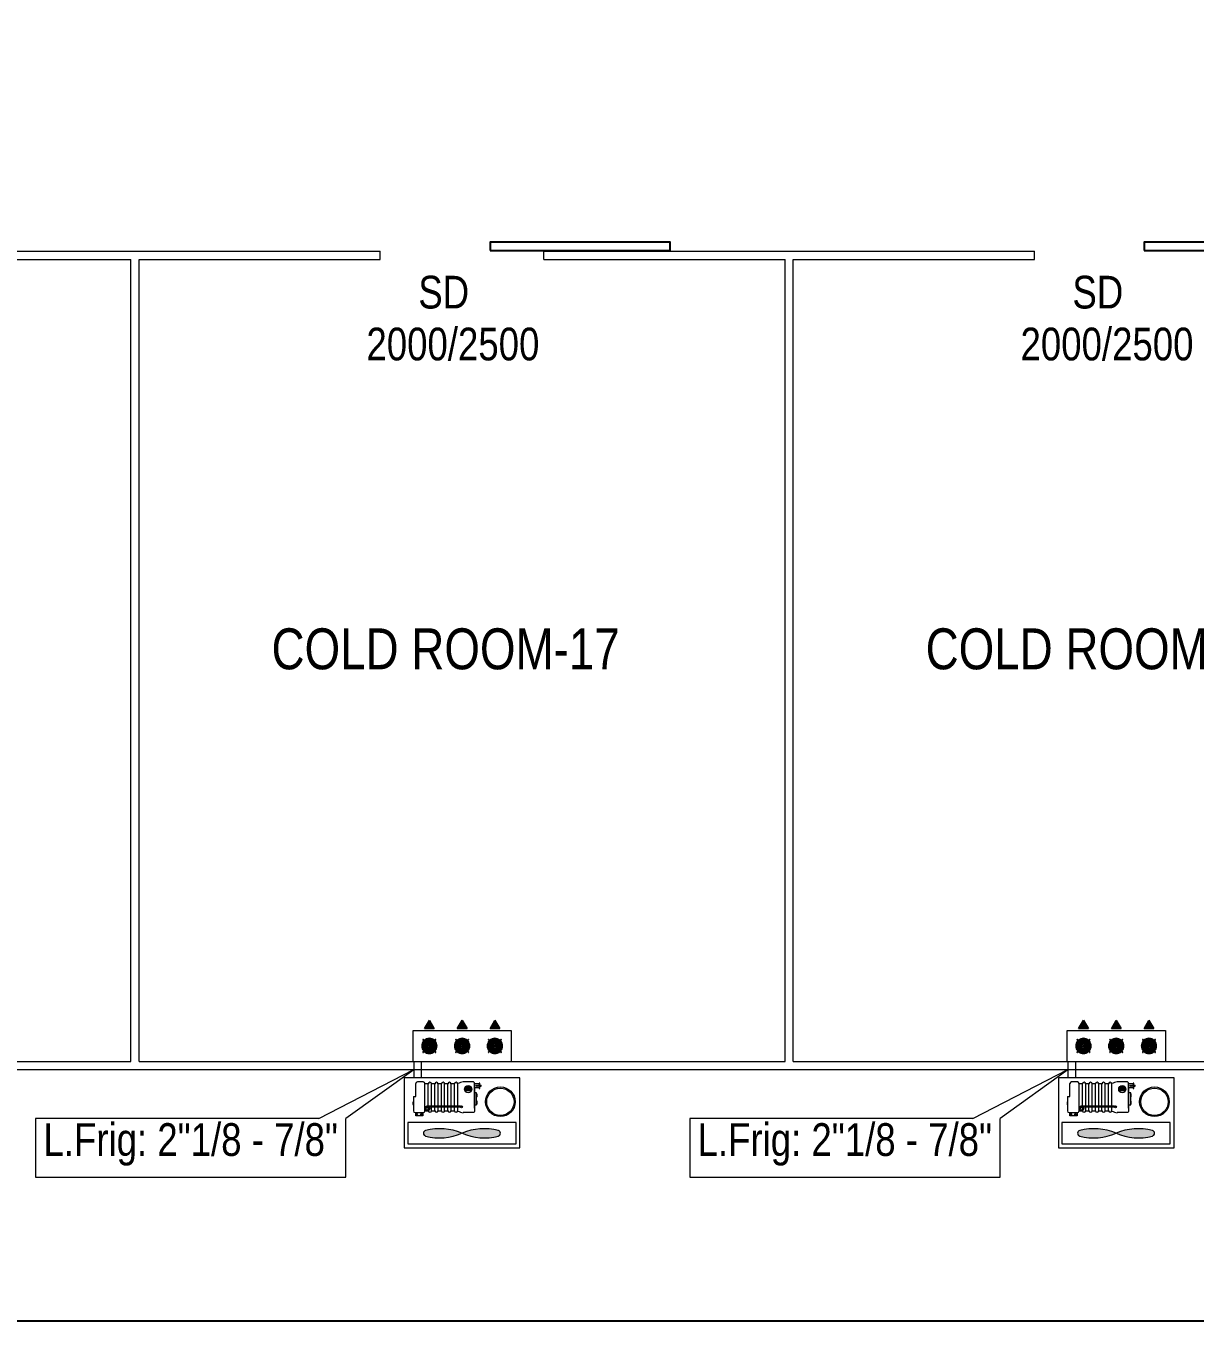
# Model space of a CAD drawing. Header units: millimetres. Extents: x 3417.1 to 3507.1, y 1298.2 to 1329.8.
# Drawn here: x 3438.98 to 3453.26, y 1298.18 to 1314.01 of the extents above; entities that cross this region are included whole.
import ezdxf

# ---------------------------------------------------------------- set-up
doc = ezdxf.new("R2010")
doc.units = ezdxf.units.MM
doc.linetypes.add('JIS_02_0.7', pattern=[1.35, 0.75, -0.6])
for name, color, linetype, lineweight in [('Contour', 7, 'Continuous', 9), ('Froid', 6, 'Continuous', 9), ('P.A.C', 112, 'Continuous', 13)]:
    doc.layers.add(name, color=color, linetype=linetype, lineweight=lineweight)
doc.layers.add('Porte', color=8, linetype='Continuous')
doc.layers.add('Text01', color=42, linetype='Continuous')
doc.styles.get("Standard").update_dxf_attribs({"font": 'arial.ttf'})

# ---------------------------------------------------------------- blocks, each defined once
blk = doc.blocks.new('GTEW')
at = {"layer": 'Froid'}
for points in [[(3443.847, 1301.759), (3443.966, 1301.759), (3443.906, 1301.86)], [(3444.247, 1301.759), (3444.366, 1301.759), (3444.306, 1301.86)], [(3444.647, 1301.759), (3444.766, 1301.759), (3444.706, 1301.86)], [(3451.837, 1301.759), (3451.956, 1301.759), (3451.896, 1301.86)], [(3452.237, 1301.759), (3452.356, 1301.759), (3452.296, 1301.86)], [(3452.637, 1301.759), (3452.756, 1301.759), (3452.696, 1301.86)]]:
    blk.add_hatch(color=256, dxfattribs=at).paths.add_polyline_path(points)
h = blk.add_hatch(color=256, dxfattribs=at)
h.dxf.hatch_style = 1
h.paths.add_polyline_path([(3444.42, 1301), (3444.339, 1301, -0.103921), (3444.336, 1301.017, -1), (3444.423, 1301.017, -0.103921)])
h = blk.add_hatch(color=256, dxfattribs=at)
h.dxf.hatch_style = 1
h.paths.add_polyline_path([(3444.538, 1301.055), (3444.533, 1301.053), (3444.533, 1301.064), (3444.538, 1301.062)])
h.paths.add_polyline_path([(3444.533, 1301.055), (3444.53, 1301.055), (3444.53, 1301.061), (3444.533, 1301.061)])
h.paths.add_polyline_path([(3444.533, 1301.053), (3444.53, 1301.053), (3444.53, 1301.055), (3444.533, 1301.055)])
h.paths.add_polyline_path([(3444.533, 1301.061), (3444.53, 1301.061), (3444.53, 1301.064), (3444.533, 1301.064)])
h = blk.add_hatch(color=256, dxfattribs=at)
h.dxf.hatch_style = 1
h.paths.add_polyline_path([(3452.41, 1301), (3452.329, 1301, -0.103921), (3452.326, 1301.017, -1), (3452.413, 1301.017, -0.103921)])
h = blk.add_hatch(color=256, dxfattribs=at)
h.dxf.hatch_style = 1
h.paths.add_polyline_path([(3452.528, 1301.055), (3452.523, 1301.053), (3452.523, 1301.064), (3452.528, 1301.062)])
h.paths.add_polyline_path([(3452.523, 1301.055), (3452.52, 1301.055), (3452.52, 1301.061), (3452.523, 1301.061)])
h.paths.add_polyline_path([(3452.523, 1301.053), (3452.52, 1301.053), (3452.52, 1301.055), (3452.523, 1301.055)])
h.paths.add_polyline_path([(3452.523, 1301.061), (3452.52, 1301.061), (3452.52, 1301.064), (3452.523, 1301.064)])
h = blk.add_hatch(color=256, dxfattribs=at)
h.dxf.hatch_style = 1
h.paths.add_polyline_path([(3443.864, 1300.757), (3443.864, 1300.754), (3443.853, 1300.754), (3443.853, 1300.775, 0.190781)])
h.paths.add_polyline_path([(3443.853, 1300.783), (3443.853, 1300.788, -0.414214), (3443.873, 1300.808), (3443.882, 1300.808, 0.376247)])
h.paths.add_polyline_path([(3443.893, 1300.805, 0.106016), (3443.882, 1300.808), (3443.893, 1300.808)])
h.paths.add_polyline_path([(3443.864, 1300.778), (3443.864, 1300.776, -0.041034), (3443.863, 1300.779, -0.427359), (3443.883, 1300.797, 0.398981)])
h = blk.add_hatch(color=256, dxfattribs=at)
h.dxf.hatch_style = 1
h.paths.add_polyline_path([(3443.893, 1300.754), (3443.869, 1300.754, -0.051406), (3443.864, 1300.757), (3443.864, 1300.776, 0.579239), (3443.893, 1300.765)])
h = blk.add_hatch(color=256, dxfattribs=at)
h.dxf.hatch_style = 1
h.paths.add_polyline_path([(3444.289, 1300.802, -1), (3444.306, 1300.802, -1)])
h = blk.add_hatch(color=256, dxfattribs=at)
h.dxf.hatch_style = 1
h.paths.add_polyline_path([(3451.854, 1300.757), (3451.854, 1300.754), (3451.843, 1300.754), (3451.843, 1300.775, 0.190781)])
h.paths.add_polyline_path([(3451.843, 1300.783), (3451.843, 1300.788, -0.414214), (3451.863, 1300.808), (3451.872, 1300.808, 0.376247)])
h.paths.add_polyline_path([(3451.883, 1300.805, 0.106016), (3451.872, 1300.808), (3451.883, 1300.808)])
h.paths.add_polyline_path([(3451.854, 1300.778), (3451.854, 1300.776, -0.041034), (3451.853, 1300.779, -0.427359), (3451.873, 1300.797, 0.398981)])
h = blk.add_hatch(color=256, dxfattribs=at)
h.dxf.hatch_style = 1
h.paths.add_polyline_path([(3451.883, 1300.754), (3451.859, 1300.754, -0.051406), (3451.854, 1300.757), (3451.854, 1300.776, 0.579239), (3451.883, 1300.765)])
h = blk.add_hatch(color=256, dxfattribs=at)
h.dxf.hatch_style = 1
h.paths.add_polyline_path([(3452.279, 1300.802, -1), (3452.296, 1300.802, -1)])
h = blk.add_hatch(color=256, dxfattribs=at)
h.dxf.hatch_style = 1
h.set_gradient(color1=(255, 0, 255), color2=(173, 173, 173), tint=1, name='SPHERICAL')
h.paths.add_polyline_path([(3444.304, 1300.478, 0.170197), (3444.748, 1300.444, 0.76774), (3444.748, 1300.512, 0.170197)])
h.paths.add_polyline_path([(3443.86, 1300.512, 0.76774), (3443.86, 1300.444, 0.170197), (3444.304, 1300.478, 0.170197)])
h = blk.add_hatch(color=256, dxfattribs=at)
h.dxf.hatch_style = 1
h.set_gradient(color1=(255, 0, 255), color2=(173, 173, 173), tint=1, name='SPHERICAL')
h.paths.add_polyline_path([(3452.294, 1300.478, 0.170197), (3452.738, 1300.444, 0.76774), (3452.738, 1300.512, 0.170197)])
h.paths.add_polyline_path([(3451.85, 1300.512, 0.76774), (3451.85, 1300.444, 0.170197), (3452.294, 1300.478, 0.170197)])
at = {"layer": 'Contour'}
for p, q in [((3437.316, 1311.256), (3443.306, 1311.256)), ((3443.306, 1311.156), (3443.306, 1311.256)), ((3445.306, 1311.256), (3451.296, 1311.256)), ((3445.306, 1311.156), (3445.306, 1311.256)), ((3451.296, 1311.156), (3451.296, 1311.256)), ((3437.316, 1311.156), (3440.261, 1311.156)), ((3440.261, 1301.356), (3440.261, 1311.156)), ((3440.361, 1311.156), (3443.306, 1311.156)), ((3440.361, 1301.356), (3440.361, 1311.156)), ((3445.306, 1311.156), (3448.251, 1311.156)), ((3448.251, 1301.356), (3448.251, 1311.156)), ((3448.351, 1311.156), (3451.296, 1311.156)), ((3448.351, 1301.356), (3448.351, 1311.156)), ((3424.281, 1301.256), (3504.281, 1301.256)), ((3432.371, 1301.356), (3440.261, 1301.356)), ((3440.361, 1301.356), (3448.251, 1301.356)), ((3448.351, 1301.356), (3456.241, 1301.356))]:
    blk.add_line(p, q, dxfattribs=at)
at = {"layer": 'Froid'}
for p, q in [((3443.847, 1301.759), (3443.906, 1301.86)), ((3443.906, 1301.86), (3443.966, 1301.759)), ((3444.247, 1301.759), (3444.306, 1301.86)), ((3444.306, 1301.86), (3444.366, 1301.759)), ((3444.647, 1301.759), (3444.706, 1301.86)), ((3444.706, 1301.86), (3444.766, 1301.759)), ((3451.837, 1301.759), (3451.896, 1301.86)), ((3451.896, 1301.86), (3451.956, 1301.759)), ((3452.237, 1301.759), (3452.296, 1301.86)), ((3452.296, 1301.86), (3452.356, 1301.759)), ((3452.637, 1301.759), (3452.696, 1301.86)), ((3452.696, 1301.86), (3452.756, 1301.759)), ((3443.706, 1301.735), (3444.906, 1301.735)), ((3443.706, 1301.356), (3443.706, 1301.735)), ((3443.847, 1301.759), (3443.966, 1301.759)), ((3444.247, 1301.759), (3444.366, 1301.759)), ((3444.647, 1301.759), (3444.766, 1301.759)), ((3444.906, 1301.735), (3444.906, 1301.356)), ((3451.696, 1301.735), (3452.896, 1301.735)), ((3451.696, 1301.356), (3451.696, 1301.735)), ((3451.837, 1301.759), (3451.956, 1301.759)), ((3452.237, 1301.759), (3452.356, 1301.759)), ((3452.637, 1301.759), (3452.756, 1301.759)), ((3452.896, 1301.735), (3452.896, 1301.356)), ((3443.706, 1301.356), (3444.906, 1301.356)), ((3443.807, 1301.356), (3443.807, 1301.154)), ((3451.696, 1301.356), (3452.896, 1301.356)), ((3451.797, 1301.356), (3451.797, 1301.154)), ((3443.74, 1300.928), (3443.74, 1301.086)), ((3443.832, 1301.106), (3443.76, 1301.106)), ((3443.852, 1300.75), (3443.852, 1301.086)), ((3443.893, 1300.754), (3443.893, 1301.082)), ((3443.933, 1300.754), (3443.933, 1301.082)), ((3443.973, 1300.754), (3443.973, 1301.082)), ((3444.013, 1300.754), (3444.013, 1301.082)), ((3444.053, 1300.754), (3444.053, 1301.082)), ((3444.092, 1300.754), (3444.092, 1301.082)), ((3444.132, 1300.754), (3444.132, 1301.082)), ((3444.172, 1300.754), (3444.172, 1301.082)), ((3444.212, 1300.754), (3444.212, 1301.082)), ((3444.252, 1301.086), (3444.251, 1301.086)), ((3444.252, 1300.754), (3444.252, 1301.082)), ((3444.53, 1301.064), (3444.533, 1301.064)), ((3444.53, 1301.062), (3444.53, 1301.055)), ((3444.533, 1301.061), (3444.53, 1301.061)), ((3444.533, 1301.064), (3444.533, 1301.053)), ((3444.538, 1301.062), (3444.533, 1301.064)), ((3444.538, 1301.055), (3444.538, 1301.062)), ((3451.73, 1300.928), (3451.73, 1301.086)), ((3451.822, 1301.106), (3451.75, 1301.106)), ((3451.842, 1300.75), (3451.842, 1301.086)), ((3451.883, 1300.754), (3451.883, 1301.082)), ((3451.923, 1300.754), (3451.923, 1301.082)), ((3451.963, 1300.754), (3451.963, 1301.082)), ((3452.003, 1300.754), (3452.003, 1301.082)), ((3452.043, 1300.754), (3452.043, 1301.082)), ((3452.082, 1300.754), (3452.082, 1301.082)), ((3452.122, 1300.754), (3452.122, 1301.082)), ((3452.162, 1300.754), (3452.162, 1301.082)), ((3452.202, 1300.754), (3452.202, 1301.082)), ((3452.242, 1301.086), (3452.241, 1301.086)), ((3452.242, 1300.754), (3452.242, 1301.082)), ((3452.52, 1301.064), (3452.523, 1301.064)), ((3452.52, 1301.062), (3452.52, 1301.055)), ((3452.523, 1301.061), (3452.52, 1301.061)), ((3452.523, 1301.064), (3452.523, 1301.053)), ((3452.528, 1301.062), (3452.523, 1301.064)), ((3452.528, 1301.055), (3452.528, 1301.062)), ((3443.711, 1300.928), (3443.711, 1300.75)), ((3443.711, 1300.928), (3443.74, 1300.928)), ((3444.339, 1301), (3444.42, 1301)), ((3444.489, 1300.948), (3444.483, 1300.948)), ((3444.483, 1300.94), (3444.489, 1300.94)), ((3444.489, 1300.934), (3444.483, 1300.934)), ((3444.533, 1301.055), (3444.53, 1301.055)), ((3444.53, 1301.053), (3444.533, 1301.053)), ((3444.533, 1301.053), (3444.538, 1301.055)), ((3451.701, 1300.928), (3451.701, 1300.75)), ((3451.701, 1300.928), (3451.73, 1300.928)), ((3452.329, 1301), (3452.41, 1301)), ((3452.479, 1300.948), (3452.473, 1300.948)), ((3452.473, 1300.94), (3452.479, 1300.94)), ((3452.479, 1300.934), (3452.473, 1300.934)), ((3452.523, 1301.055), (3452.52, 1301.055)), ((3452.52, 1301.053), (3452.523, 1301.053)), ((3452.523, 1301.053), (3452.528, 1301.055)), ((3443.705, 1300.852), (3443.711, 1300.852)), ((3443.711, 1300.845), (3443.705, 1300.845)), ((3443.705, 1300.838), (3443.711, 1300.838)), ((3444.287, 1300.808), (3443.873, 1300.808)), ((3444.121, 1300.797), (3443.904, 1300.797)), ((3444.286, 1300.797), (3444.136, 1300.797)), ((3444.252, 1300.75), (3444.251, 1300.75)), ((3444.489, 1300.859), (3444.483, 1300.859)), ((3444.483, 1300.852), (3444.486, 1300.852)), ((3444.483, 1300.852), (3444.489, 1300.852)), ((3444.489, 1300.845), (3444.483, 1300.845)), ((3451.695, 1300.852), (3451.701, 1300.852)), ((3451.701, 1300.845), (3451.695, 1300.845)), ((3451.695, 1300.838), (3451.701, 1300.838)), ((3452.277, 1300.808), (3451.863, 1300.808)), ((3452.111, 1300.797), (3451.894, 1300.797)), ((3452.276, 1300.797), (3452.126, 1300.797)), ((3452.242, 1300.75), (3452.241, 1300.75)), ((3452.479, 1300.859), (3452.473, 1300.859)), ((3452.473, 1300.852), (3452.476, 1300.852)), ((3452.473, 1300.852), (3452.479, 1300.852)), ((3452.479, 1300.845), (3452.473, 1300.845)), ((3443.731, 1300.73), (3443.832, 1300.73)), ((3451.721, 1300.73), (3451.822, 1300.73))]:
    blk.add_line(p, q, dxfattribs=at)
at = {"layer": 'Froid', "color": 8}
for p, q in [((3442.556, 1300.657), (3443.715, 1301.256)), ((3443.715, 1301.255), (3442.887, 1300.657)), ((3450.546, 1300.657), (3451.705, 1301.256)), ((3451.705, 1301.255), (3450.877, 1300.657))]:
    blk.add_line(p, q, dxfattribs=at)
at = {"layer": 'Froid', "linetype": 'JIS_02_0.7'}
for p, q in [((3443.715, 1301.356), (3443.715, 1301.154)), ((3451.705, 1301.356), (3451.705, 1301.154))]:
    blk.add_line(p, q, dxfattribs=at)
at = {"layer": 'Froid', "ltscale": 0.1}
for points in [[(3443.599, 1300.301), (3445.013, 1300.301), (3445.013, 1301.154), (3443.599, 1301.154)], [(3451.589, 1300.301), (3453.003, 1300.301), (3453.003, 1301.154), (3451.589, 1301.154)]]:
    blk.add_lwpolyline(points, close=True, dxfattribs=at)
at = {"layer": 'Froid'}
for points in [[(3443.893, 1301.082), (3443.852, 1301.082)], [(3443.973, 1301.082), (3443.933, 1301.082)], [(3444.053, 1301.082), (3444.013, 1301.082)], [(3444.132, 1301.082), (3444.092, 1301.082)], [(3444.212, 1301.082), (3444.172, 1301.082)], [(3444.53, 1301.064), (3444.53, 1301.053)], [(3451.883, 1301.082), (3451.842, 1301.082)], [(3451.963, 1301.082), (3451.923, 1301.082)], [(3452.043, 1301.082), (3452.003, 1301.082)], [(3452.122, 1301.082), (3452.082, 1301.082)], [(3452.202, 1301.082), (3452.162, 1301.082)], [(3452.52, 1301.064), (3452.52, 1301.053)], [(3443.852, 1300.754), (3443.893, 1300.754)], [(3443.933, 1300.754), (3443.973, 1300.754)], [(3444.013, 1300.754), (3444.053, 1300.754)], [(3444.092, 1300.754), (3444.132, 1300.754)], [(3444.172, 1300.754), (3444.212, 1300.754)], [(3451.842, 1300.754), (3451.883, 1300.754)], [(3451.923, 1300.754), (3451.963, 1300.754)], [(3452.003, 1300.754), (3452.043, 1300.754)], [(3452.082, 1300.754), (3452.122, 1300.754)], [(3452.162, 1300.754), (3452.202, 1300.754)]]:
    blk.add_lwpolyline(points, dxfattribs=at)
for points in [[(3444.457, 1300.784), (3444.457, 1301.086, 0.414214), (3444.437, 1301.106), (3444.318, 1301.106)], [(3452.447, 1300.784), (3452.447, 1301.086, 0.414214), (3452.427, 1301.106), (3452.308, 1301.106)], [(3444.457, 1301.052), (3444.457, 1300.75, -0.414214), (3444.437, 1300.73), (3444.318, 1300.73)], [(3452.447, 1301.052), (3452.447, 1300.75, -0.414214), (3452.427, 1300.73), (3452.308, 1300.73)]]:
    blk.add_lwpolyline(points, format="xyb", dxfattribs=at)
for points in [[(3444.457, 1301.036), (3444.515, 1301.036), (3444.515, 1301.082), (3444.457, 1301.082)], [(3444.515, 1301.025), (3444.522, 1301.025), (3444.522, 1301.092), (3444.515, 1301.092)], [(3452.447, 1301.036), (3452.505, 1301.036), (3452.505, 1301.082), (3452.447, 1301.082)], [(3452.505, 1301.025), (3452.512, 1301.025), (3452.512, 1301.092), (3452.505, 1301.092)], [(3444.457, 1300.826), (3444.483, 1300.826), (3444.483, 1300.972), (3444.457, 1300.972)], [(3452.447, 1300.826), (3452.473, 1300.826), (3452.473, 1300.972), (3452.447, 1300.972)], [(3443.642, 1300.348), (3444.967, 1300.348), (3444.967, 1300.608), (3443.642, 1300.608)], [(3443.739, 1300.73), (3443.827, 1300.73), (3443.827, 1300.692), (3443.739, 1300.692)], [(3451.632, 1300.348), (3452.957, 1300.348), (3452.957, 1300.608), (3451.632, 1300.608)], [(3451.729, 1300.73), (3451.817, 1300.73), (3451.817, 1300.692), (3451.729, 1300.692)]]:
    blk.add_lwpolyline(points, close=True, dxfattribs=at)
for points in [[(3444.489, 1300.928), (3444.489, 1300.954, 0.414214), (3444.485, 1300.958), (3444.483, 1300.958), (3444.483, 1300.924), (3444.485, 1300.924, 0.414214)], [(3452.479, 1300.928), (3452.479, 1300.954, 0.414214), (3452.475, 1300.958), (3452.473, 1300.958), (3452.473, 1300.924), (3452.475, 1300.924, 0.414214)], [(3443.705, 1300.857), (3443.705, 1300.831, 0.414214), (3443.709, 1300.827), (3443.711, 1300.827), (3443.711, 1300.861), (3443.709, 1300.861, 0.414214)], [(3444.489, 1300.839), (3444.489, 1300.866, 0.414214), (3444.485, 1300.87), (3444.483, 1300.87), (3444.483, 1300.835), (3444.485, 1300.835, 0.414214)], [(3451.695, 1300.857), (3451.695, 1300.831, 0.414214), (3451.699, 1300.827), (3451.701, 1300.827), (3451.701, 1300.861), (3451.699, 1300.861, 0.414214)], [(3452.479, 1300.839), (3452.479, 1300.866, 0.414214), (3452.475, 1300.87), (3452.473, 1300.87), (3452.473, 1300.835), (3452.475, 1300.835, 0.414214)]]:
    blk.add_lwpolyline(points, format="xyb", close=True, dxfattribs=at)
at = {"layer": 'Froid', "color": 8}
for points in [[(3442.556, 1300.657), (3439.096, 1300.657), (3439.096, 1299.943), (3442.887, 1299.943), (3442.887, 1300.657)], [(3450.546, 1300.657), (3447.086, 1300.657), (3447.086, 1299.943), (3450.877, 1299.943), (3450.877, 1300.657)]]:
    blk.add_lwpolyline(points, dxfattribs=at)
at = {"layer": 'Froid'}
for centre, radius in [((3444.38, 1301.017), 0.0438), ((3444.487, 1301.059), 0.00872), ((3444.487, 1301.059), 0.00701), ((3444.487, 1301.059), 0.00439), ((3444.487, 1301.059), 0.00261), ((3452.37, 1301.017), 0.0438), ((3452.477, 1301.059), 0.00872), ((3452.477, 1301.059), 0.00701), ((3452.477, 1301.059), 0.00439), ((3452.477, 1301.059), 0.00261), ((3444.773, 1300.863), 0.181), ((3444.773, 1300.863), 0.167), ((3452.763, 1300.863), 0.181), ((3452.763, 1300.863), 0.167), ((3443.882, 1300.779), 0.0285), ((3443.882, 1300.779), 0.0183), ((3444.297, 1300.802), 0.0121), ((3444.297, 1300.802), 0.0087), ((3451.872, 1300.779), 0.0285), ((3451.872, 1300.779), 0.0183), ((3452.287, 1300.802), 0.0121), ((3452.287, 1300.802), 0.0087), ((3443.753, 1300.71), 0.00794), ((3443.806, 1300.709), 0.00852), ((3451.743, 1300.71), 0.00794), ((3451.796, 1300.709), 0.00852)]:
    blk.add_circle(centre, radius, dxfattribs=at)
for centre, radius, start, end in [((3443.76, 1301.086), 0.0199, 90, 180), ((3443.832, 1301.086), 0.0199, 0, 90), ((3443.913, 1301.082), 0.0199, 0, 180), ((3443.993, 1301.082), 0.0199, 0, 180), ((3444.073, 1301.082), 0.0199, 0, 180), ((3444.152, 1301.082), 0.0199, 0, 180), ((3444.232, 1301.082), 0.0199, 0, 180), ((3444.404, 1300.701), 0.414, 101.9747, 111.5456), ((3451.75, 1301.086), 0.0199, 90, 180), ((3451.822, 1301.086), 0.0199, 0, 90), ((3451.903, 1301.082), 0.0199, 0, 180), ((3451.983, 1301.082), 0.0199, 0, 180), ((3452.063, 1301.082), 0.0199, 0, 180), ((3452.142, 1301.082), 0.0199, 0, 180), ((3452.222, 1301.082), 0.0199, 0, 180), ((3452.394, 1300.701), 0.414, 101.9747, 111.5456), ((3443.731, 1300.75), 0.0199, 180, 270), ((3443.832, 1300.75), 0.0199, 270, 0), ((3443.873, 1300.788), 0.0199, 90, 180), ((3443.884, 1300.778), 0.0199, 90, 180), ((3443.913, 1300.754), 0.0199, 180, 0), ((3443.993, 1300.754), 0.0199, 180, 0), ((3444.073, 1300.754), 0.0199, 180, 0), ((3444.121, 1300.795), 0.00199, 0, 90), ((3444.152, 1300.754), 0.0199, 180, 0), ((3444.136, 1300.795), 0.00199, 90, 180), ((3444.232, 1300.754), 0.0199, 180, 0), ((3444.404, 1301.134), 0.414, 248.4544, 258.0253), ((3451.721, 1300.75), 0.0199, 180, 270), ((3451.822, 1300.75), 0.0199, 270, 0), ((3451.863, 1300.788), 0.0199, 90, 180), ((3451.874, 1300.778), 0.0199, 90, 180), ((3451.903, 1300.754), 0.0199, 180, 0), ((3451.983, 1300.754), 0.0199, 180, 0), ((3452.063, 1300.754), 0.0199, 180, 0), ((3452.111, 1300.795), 0.00199, 0, 90), ((3452.142, 1300.754), 0.0199, 180, 0), ((3452.126, 1300.795), 0.00199, 90, 180), ((3452.222, 1300.754), 0.0199, 180, 0), ((3452.394, 1301.134), 0.414, 248.4544, 258.0253), ((3443.869, 1300.478), 0.035, 104.9702, 255.0298), ((3444.034, 1299.861), 0.673, 66.3341, 104.9702), ((3444.034, 1301.094), 0.673, 255.0298, 293.6659), ((3444.575, 1299.861), 0.673, 75.0298, 113.6659), ((3444.575, 1301.094), 0.673, 246.3341, 284.9702), ((3444.739, 1300.478), 0.035, 284.9702, 75.0298), ((3451.859, 1300.478), 0.035, 104.9702, 255.0298), ((3452.024, 1299.861), 0.673, 66.3341, 104.9702), ((3452.024, 1301.094), 0.673, 255.0298, 293.6659), ((3452.565, 1299.861), 0.673, 75.0298, 113.6659), ((3452.565, 1301.094), 0.673, 246.3341, 284.9702), ((3452.729, 1300.478), 0.035, 284.9702, 75.0298)]:
    blk.add_arc(centre, radius, start, end, dxfattribs=at)
at = {"layer": 'P.A.C'}
for p, q in [((3443.89, 1301.556), (3443.828, 1301.617)), ((3443.896, 1301.562), (3443.834, 1301.624)), ((3443.897, 1301.555), (3443.888, 1301.545)), ((3443.897, 1301.536), (3443.888, 1301.545)), ((3443.897, 1301.555), (3443.906, 1301.564)), ((3443.897, 1301.536), (3443.906, 1301.527)), ((3443.915, 1301.555), (3443.906, 1301.564)), ((3443.906, 1301.564), (3443.906, 1301.527)), ((3443.915, 1301.536), (3443.906, 1301.527)), ((3443.915, 1301.555), (3443.925, 1301.545)), ((3443.915, 1301.536), (3443.925, 1301.545)), ((3443.916, 1301.562), (3443.978, 1301.624)), ((3443.923, 1301.556), (3443.984, 1301.617)), ((3444.29, 1301.556), (3444.228, 1301.617)), ((3444.296, 1301.562), (3444.234, 1301.624)), ((3444.297, 1301.555), (3444.288, 1301.545)), ((3444.297, 1301.536), (3444.288, 1301.545)), ((3444.297, 1301.555), (3444.306, 1301.564)), ((3444.297, 1301.536), (3444.306, 1301.527)), ((3444.315, 1301.555), (3444.306, 1301.564)), ((3444.306, 1301.564), (3444.306, 1301.527)), ((3444.315, 1301.536), (3444.306, 1301.527)), ((3444.315, 1301.555), (3444.325, 1301.545)), ((3444.315, 1301.536), (3444.325, 1301.545)), ((3444.316, 1301.562), (3444.378, 1301.624)), ((3444.323, 1301.556), (3444.384, 1301.617)), ((3444.69, 1301.556), (3444.628, 1301.617)), ((3444.696, 1301.562), (3444.634, 1301.624)), ((3444.697, 1301.555), (3444.688, 1301.545)), ((3444.697, 1301.536), (3444.688, 1301.545)), ((3444.697, 1301.555), (3444.706, 1301.564)), ((3444.697, 1301.536), (3444.706, 1301.527)), ((3444.715, 1301.555), (3444.706, 1301.564)), ((3444.706, 1301.564), (3444.706, 1301.527)), ((3444.715, 1301.536), (3444.706, 1301.527)), ((3444.715, 1301.555), (3444.725, 1301.545)), ((3444.715, 1301.536), (3444.725, 1301.545)), ((3444.716, 1301.562), (3444.778, 1301.624)), ((3444.723, 1301.556), (3444.784, 1301.617)), ((3451.88, 1301.556), (3451.818, 1301.617)), ((3451.886, 1301.562), (3451.824, 1301.624)), ((3451.887, 1301.555), (3451.878, 1301.545)), ((3451.887, 1301.536), (3451.878, 1301.545)), ((3451.887, 1301.555), (3451.896, 1301.564)), ((3451.887, 1301.536), (3451.896, 1301.527)), ((3451.905, 1301.555), (3451.896, 1301.564)), ((3451.896, 1301.564), (3451.896, 1301.527)), ((3451.905, 1301.536), (3451.896, 1301.527)), ((3451.905, 1301.555), (3451.915, 1301.545)), ((3451.905, 1301.536), (3451.915, 1301.545)), ((3451.906, 1301.562), (3451.968, 1301.624)), ((3451.913, 1301.556), (3451.974, 1301.617)), ((3452.28, 1301.556), (3452.218, 1301.617)), ((3452.286, 1301.562), (3452.224, 1301.624)), ((3452.287, 1301.555), (3452.278, 1301.545)), ((3452.287, 1301.536), (3452.278, 1301.545)), ((3452.287, 1301.555), (3452.296, 1301.564)), ((3452.287, 1301.536), (3452.296, 1301.527)), ((3452.305, 1301.555), (3452.296, 1301.564)), ((3452.296, 1301.564), (3452.296, 1301.527)), ((3452.305, 1301.536), (3452.296, 1301.527)), ((3452.305, 1301.555), (3452.315, 1301.545)), ((3452.305, 1301.536), (3452.315, 1301.545)), ((3452.306, 1301.562), (3452.368, 1301.624)), ((3452.313, 1301.556), (3452.374, 1301.617)), ((3452.68, 1301.556), (3452.618, 1301.617)), ((3452.686, 1301.562), (3452.624, 1301.624)), ((3452.687, 1301.555), (3452.678, 1301.545)), ((3452.687, 1301.536), (3452.678, 1301.545)), ((3452.687, 1301.555), (3452.696, 1301.564)), ((3452.687, 1301.536), (3452.696, 1301.527)), ((3452.705, 1301.555), (3452.696, 1301.564)), ((3452.696, 1301.564), (3452.696, 1301.527)), ((3452.705, 1301.536), (3452.696, 1301.527)), ((3452.705, 1301.555), (3452.715, 1301.545)), ((3452.705, 1301.536), (3452.715, 1301.545)), ((3452.706, 1301.562), (3452.768, 1301.624)), ((3452.713, 1301.556), (3452.774, 1301.617)), ((3443.89, 1301.535), (3443.828, 1301.473)), ((3443.896, 1301.529), (3443.834, 1301.467)), ((3443.916, 1301.529), (3443.978, 1301.467)), ((3443.923, 1301.535), (3443.984, 1301.473)), ((3444.29, 1301.535), (3444.228, 1301.473)), ((3444.296, 1301.529), (3444.234, 1301.467)), ((3444.316, 1301.529), (3444.378, 1301.467)), ((3444.323, 1301.535), (3444.384, 1301.473)), ((3444.69, 1301.535), (3444.628, 1301.473)), ((3444.696, 1301.529), (3444.634, 1301.467)), ((3444.716, 1301.529), (3444.778, 1301.467)), ((3444.723, 1301.535), (3444.784, 1301.473)), ((3451.88, 1301.535), (3451.818, 1301.473)), ((3451.886, 1301.529), (3451.824, 1301.467)), ((3451.906, 1301.529), (3451.968, 1301.467)), ((3451.913, 1301.535), (3451.974, 1301.473)), ((3452.28, 1301.535), (3452.218, 1301.473)), ((3452.286, 1301.529), (3452.224, 1301.467)), ((3452.306, 1301.529), (3452.368, 1301.467)), ((3452.313, 1301.535), (3452.374, 1301.473)), ((3452.68, 1301.535), (3452.618, 1301.473)), ((3452.686, 1301.529), (3452.624, 1301.467)), ((3452.706, 1301.529), (3452.768, 1301.467)), ((3452.713, 1301.535), (3452.774, 1301.473))]:
    blk.add_line(p, q, dxfattribs=at)
for centre, radius in [((3443.831, 1301.621), 0.00189), ((3443.906, 1301.545), 0.0194), ((3443.981, 1301.621), 0.00189), ((3444.231, 1301.621), 0.00189), ((3444.306, 1301.545), 0.0194), ((3444.381, 1301.621), 0.00189), ((3444.631, 1301.621), 0.00189), ((3444.706, 1301.545), 0.0194), ((3444.781, 1301.621), 0.00189), ((3451.821, 1301.621), 0.00189), ((3451.896, 1301.545), 0.0194), ((3451.971, 1301.621), 0.00189), ((3452.221, 1301.621), 0.00189), ((3452.296, 1301.545), 0.0194), ((3452.371, 1301.621), 0.00189), ((3452.621, 1301.621), 0.00189), ((3452.696, 1301.545), 0.0194), ((3452.771, 1301.621), 0.00189), ((3443.831, 1301.47), 0.00189), ((3443.981, 1301.47), 0.00189), ((3444.231, 1301.47), 0.00189), ((3444.381, 1301.47), 0.00189), ((3444.631, 1301.47), 0.00189), ((3444.781, 1301.47), 0.00189), ((3451.821, 1301.47), 0.00189), ((3451.971, 1301.47), 0.00189), ((3452.221, 1301.47), 0.00189), ((3452.371, 1301.47), 0.00189), ((3452.621, 1301.47), 0.00189), ((3452.771, 1301.47), 0.00189)]:
    blk.add_circle(centre, radius, dxfattribs=at)
at = {"layer": 'P.A.C', "color": 6}
for centre, radius, start, end in [((3443.906, 1301.545), 0.0939, 137.6609, 222.3391), ((3443.906, 1301.545), 0.0877, 137.8494, 222.1506), ((3443.906, 1301.545), 0.0815, 138.0668, 221.9332), ((3443.906, 1301.545), 0.0753, 138.32, 221.68), ((3443.906, 1301.545), 0.0691, 138.6189, 221.3811), ((3443.906, 1301.545), 0.0939, 47.6609, 132.3391), ((3443.906, 1301.545), 0.0629, 138.9769, 221.0231), ((3443.906, 1301.545), 0.0877, 47.8494, 132.1506), ((3443.906, 1301.545), 0.0567, 139.4136, 220.5864), ((3443.906, 1301.545), 0.0815, 48.0668, 131.9332), ((3443.906, 1301.545), 0.0753, 48.32, 131.68), ((3443.906, 1301.545), 0.0505, 139.9582, 220.0418), ((3443.906, 1301.545), 0.0691, 48.6189, 131.3811), ((3443.906, 1301.545), 0.0442, 140.6565, 219.3435), ((3443.906, 1301.545), 0.0629, 48.9769, 131.0231), ((3443.906, 1301.545), 0.038, 141.584, 218.416), ((3443.906, 1301.545), 0.0567, 49.4136, 130.5864), ((3443.906, 1301.545), 0.0505, 49.9582, 130.0418), ((3443.906, 1301.545), 0.0318, 142.8767, 217.1233), ((3443.906, 1301.545), 0.0442, 50.6565, 129.3435), ((3443.906, 1301.545), 0.038, 51.584, 128.416), ((3443.906, 1301.545), 0.0318, 52.8767, 127.1233), ((3443.906, 1301.545), 0.0318, 322.8767, 37.1233), ((3443.906, 1301.545), 0.038, 321.584, 38.416), ((3443.906, 1301.545), 0.0442, 320.6565, 39.3435), ((3443.906, 1301.545), 0.0505, 319.9582, 40.0418), ((3443.906, 1301.545), 0.0567, 319.4136, 40.5864), ((3443.906, 1301.545), 0.0629, 318.9769, 41.0231), ((3443.906, 1301.545), 0.0691, 318.6189, 41.3811), ((3443.906, 1301.545), 0.0753, 318.32, 41.68), ((3443.906, 1301.545), 0.0815, 318.0668, 41.9332), ((3443.906, 1301.545), 0.0877, 317.8494, 42.1506), ((3443.906, 1301.545), 0.0939, 317.6609, 42.3391), ((3444.306, 1301.545), 0.0939, 137.6609, 222.3391), ((3444.306, 1301.545), 0.0877, 137.8494, 222.1506), ((3444.306, 1301.545), 0.0815, 138.0668, 221.9332), ((3444.306, 1301.545), 0.0753, 138.32, 221.68), ((3444.306, 1301.545), 0.0691, 138.6189, 221.3811), ((3444.306, 1301.545), 0.0939, 47.6609, 132.3391), ((3444.306, 1301.545), 0.0629, 138.9769, 221.0231), ((3444.306, 1301.545), 0.0877, 47.8494, 132.1506), ((3444.306, 1301.545), 0.0567, 139.4136, 220.5864), ((3444.306, 1301.545), 0.0815, 48.0668, 131.9332), ((3444.306, 1301.545), 0.0753, 48.32, 131.68), ((3444.306, 1301.545), 0.0505, 139.9582, 220.0418), ((3444.306, 1301.545), 0.0691, 48.6189, 131.3811), ((3444.306, 1301.545), 0.0442, 140.6565, 219.3435), ((3444.306, 1301.545), 0.0629, 48.9769, 131.0231), ((3444.306, 1301.545), 0.038, 141.584, 218.416), ((3444.306, 1301.545), 0.0567, 49.4136, 130.5864), ((3444.306, 1301.545), 0.0505, 49.9582, 130.0418), ((3444.306, 1301.545), 0.0318, 142.8767, 217.1233), ((3444.306, 1301.545), 0.0442, 50.6565, 129.3435), ((3444.306, 1301.545), 0.038, 51.584, 128.416), ((3444.306, 1301.545), 0.0318, 52.8767, 127.1233), ((3444.306, 1301.545), 0.0318, 322.8767, 37.1233), ((3444.306, 1301.545), 0.038, 321.584, 38.416), ((3444.306, 1301.545), 0.0442, 320.6565, 39.3435), ((3444.306, 1301.545), 0.0505, 319.9582, 40.0418), ((3444.306, 1301.545), 0.0567, 319.4136, 40.5864), ((3444.306, 1301.545), 0.0629, 318.9769, 41.0231), ((3444.306, 1301.545), 0.0691, 318.6189, 41.3811), ((3444.306, 1301.545), 0.0753, 318.32, 41.68), ((3444.306, 1301.545), 0.0815, 318.0668, 41.9332), ((3444.306, 1301.545), 0.0877, 317.8494, 42.1506), ((3444.306, 1301.545), 0.0939, 317.6609, 42.3391), ((3444.706, 1301.545), 0.0939, 137.6609, 222.3391), ((3444.706, 1301.545), 0.0877, 137.8494, 222.1506), ((3444.706, 1301.545), 0.0815, 138.0668, 221.9332), ((3444.706, 1301.545), 0.0753, 138.32, 221.68), ((3444.706, 1301.545), 0.0691, 138.6189, 221.3811), ((3444.706, 1301.545), 0.0939, 47.6609, 132.3391), ((3444.706, 1301.545), 0.0629, 138.9769, 221.0231), ((3444.706, 1301.545), 0.0877, 47.8494, 132.1506), ((3444.706, 1301.545), 0.0567, 139.4136, 220.5864), ((3444.706, 1301.545), 0.0815, 48.0668, 131.9332), ((3444.706, 1301.545), 0.0753, 48.32, 131.68), ((3444.706, 1301.545), 0.0505, 139.9582, 220.0418), ((3444.706, 1301.545), 0.0691, 48.6189, 131.3811), ((3444.706, 1301.545), 0.0442, 140.6565, 219.3435), ((3444.706, 1301.545), 0.0629, 48.9769, 131.0231), ((3444.706, 1301.545), 0.038, 141.584, 218.416), ((3444.706, 1301.545), 0.0567, 49.4136, 130.5864), ((3444.706, 1301.545), 0.0505, 49.9582, 130.0418), ((3444.706, 1301.545), 0.0318, 142.8767, 217.1233), ((3444.706, 1301.545), 0.0442, 50.6565, 129.3435), ((3444.706, 1301.545), 0.038, 51.584, 128.416), ((3444.706, 1301.545), 0.0318, 52.8767, 127.1233), ((3444.706, 1301.545), 0.0318, 322.8767, 37.1233), ((3444.706, 1301.545), 0.038, 321.584, 38.416), ((3444.706, 1301.545), 0.0442, 320.6565, 39.3435), ((3444.706, 1301.545), 0.0505, 319.9582, 40.0418), ((3444.706, 1301.545), 0.0567, 319.4136, 40.5864), ((3444.706, 1301.545), 0.0629, 318.9769, 41.0231), ((3444.706, 1301.545), 0.0691, 318.6189, 41.3811), ((3444.706, 1301.545), 0.0753, 318.32, 41.68), ((3444.706, 1301.545), 0.0815, 318.0668, 41.9332), ((3444.706, 1301.545), 0.0877, 317.8494, 42.1506), ((3444.706, 1301.545), 0.0939, 317.6609, 42.3391), ((3451.896, 1301.545), 0.0939, 137.6609, 222.3391), ((3451.896, 1301.545), 0.0877, 137.8494, 222.1506), ((3451.896, 1301.545), 0.0815, 138.0668, 221.9332), ((3451.896, 1301.545), 0.0753, 138.32, 221.68), ((3451.896, 1301.545), 0.0691, 138.6189, 221.3811), ((3451.896, 1301.545), 0.0939, 47.6609, 132.3391), ((3451.896, 1301.545), 0.0629, 138.9769, 221.0231), ((3451.896, 1301.545), 0.0877, 47.8494, 132.1506), ((3451.896, 1301.545), 0.0567, 139.4136, 220.5864), ((3451.896, 1301.545), 0.0815, 48.0668, 131.9332), ((3451.896, 1301.545), 0.0753, 48.32, 131.68), ((3451.896, 1301.545), 0.0505, 139.9582, 220.0418), ((3451.896, 1301.545), 0.0691, 48.6189, 131.3811), ((3451.896, 1301.545), 0.0442, 140.6565, 219.3435), ((3451.896, 1301.545), 0.0629, 48.9769, 131.0231), ((3451.896, 1301.545), 0.038, 141.584, 218.416), ((3451.896, 1301.545), 0.0567, 49.4136, 130.5864), ((3451.896, 1301.545), 0.0505, 49.9582, 130.0418), ((3451.896, 1301.545), 0.0318, 142.8767, 217.1233), ((3451.896, 1301.545), 0.0442, 50.6565, 129.3435), ((3451.896, 1301.545), 0.038, 51.584, 128.416), ((3451.896, 1301.545), 0.0318, 52.8767, 127.1233), ((3451.896, 1301.545), 0.0318, 322.8767, 37.1233), ((3451.896, 1301.545), 0.038, 321.584, 38.416), ((3451.896, 1301.545), 0.0442, 320.6565, 39.3435), ((3451.896, 1301.545), 0.0505, 319.9582, 40.0418), ((3451.896, 1301.545), 0.0567, 319.4136, 40.5864), ((3451.896, 1301.545), 0.0629, 318.9769, 41.0231), ((3451.896, 1301.545), 0.0691, 318.6189, 41.3811), ((3451.896, 1301.545), 0.0753, 318.32, 41.68), ((3451.896, 1301.545), 0.0815, 318.0668, 41.9332), ((3451.896, 1301.545), 0.0877, 317.8494, 42.1506), ((3451.896, 1301.545), 0.0939, 317.6609, 42.3391), ((3452.296, 1301.545), 0.0939, 137.6609, 222.3391), ((3452.296, 1301.545), 0.0877, 137.8494, 222.1506), ((3452.296, 1301.545), 0.0815, 138.0668, 221.9332), ((3452.296, 1301.545), 0.0753, 138.32, 221.68), ((3452.296, 1301.545), 0.0691, 138.6189, 221.3811), ((3452.296, 1301.545), 0.0939, 47.6609, 132.3391), ((3452.296, 1301.545), 0.0629, 138.9769, 221.0231), ((3452.296, 1301.545), 0.0877, 47.8494, 132.1506), ((3452.296, 1301.545), 0.0567, 139.4136, 220.5864), ((3452.296, 1301.545), 0.0815, 48.0668, 131.9332), ((3452.296, 1301.545), 0.0753, 48.32, 131.68), ((3452.296, 1301.545), 0.0505, 139.9582, 220.0418), ((3452.296, 1301.545), 0.0691, 48.6189, 131.3811), ((3452.296, 1301.545), 0.0442, 140.6565, 219.3435), ((3452.296, 1301.545), 0.0629, 48.9769, 131.0231), ((3452.296, 1301.545), 0.038, 141.584, 218.416), ((3452.296, 1301.545), 0.0567, 49.4136, 130.5864), ((3452.296, 1301.545), 0.0505, 49.9582, 130.0418), ((3452.296, 1301.545), 0.0318, 142.8767, 217.1233), ((3452.296, 1301.545), 0.0442, 50.6565, 129.3435), ((3452.296, 1301.545), 0.038, 51.584, 128.416), ((3452.296, 1301.545), 0.0318, 52.8767, 127.1233), ((3452.296, 1301.545), 0.0318, 322.8767, 37.1233), ((3452.296, 1301.545), 0.038, 321.584, 38.416), ((3452.296, 1301.545), 0.0442, 320.6565, 39.3435), ((3452.296, 1301.545), 0.0505, 319.9582, 40.0418), ((3452.296, 1301.545), 0.0567, 319.4136, 40.5864), ((3452.296, 1301.545), 0.0629, 318.9769, 41.0231), ((3452.296, 1301.545), 0.0691, 318.6189, 41.3811), ((3452.296, 1301.545), 0.0753, 318.32, 41.68), ((3452.296, 1301.545), 0.0815, 318.0668, 41.9332), ((3452.296, 1301.545), 0.0877, 317.8494, 42.1506), ((3452.296, 1301.545), 0.0939, 317.6609, 42.3391), ((3452.696, 1301.545), 0.0939, 137.6609, 222.3391), ((3452.696, 1301.545), 0.0877, 137.8494, 222.1506), ((3452.696, 1301.545), 0.0815, 138.0668, 221.9332), ((3452.696, 1301.545), 0.0753, 138.32, 221.68), ((3452.696, 1301.545), 0.0691, 138.6189, 221.3811), ((3452.696, 1301.545), 0.0939, 47.6609, 132.3391), ((3452.696, 1301.545), 0.0629, 138.9769, 221.0231), ((3452.696, 1301.545), 0.0877, 47.8494, 132.1506), ((3452.696, 1301.545), 0.0567, 139.4136, 220.5864), ((3452.696, 1301.545), 0.0815, 48.0668, 131.9332), ((3452.696, 1301.545), 0.0753, 48.32, 131.68), ((3452.696, 1301.545), 0.0505, 139.9582, 220.0418), ((3452.696, 1301.545), 0.0691, 48.6189, 131.3811), ((3452.696, 1301.545), 0.0442, 140.6565, 219.3435), ((3452.696, 1301.545), 0.0629, 48.9769, 131.0231), ((3452.696, 1301.545), 0.038, 141.584, 218.416), ((3452.696, 1301.545), 0.0567, 49.4136, 130.5864), ((3452.696, 1301.545), 0.0505, 49.9582, 130.0418), ((3452.696, 1301.545), 0.0318, 142.8767, 217.1233), ((3452.696, 1301.545), 0.0442, 50.6565, 129.3435), ((3452.696, 1301.545), 0.038, 51.584, 128.416), ((3452.696, 1301.545), 0.0318, 52.8767, 127.1233), ((3452.696, 1301.545), 0.0318, 322.8767, 37.1233), ((3452.696, 1301.545), 0.038, 321.584, 38.416), ((3452.696, 1301.545), 0.0442, 320.6565, 39.3435), ((3452.696, 1301.545), 0.0505, 319.9582, 40.0418), ((3452.696, 1301.545), 0.0567, 319.4136, 40.5864), ((3452.696, 1301.545), 0.0629, 318.9769, 41.0231), ((3452.696, 1301.545), 0.0691, 318.6189, 41.3811), ((3452.696, 1301.545), 0.0753, 318.32, 41.68), ((3452.696, 1301.545), 0.0815, 318.0668, 41.9332), ((3452.696, 1301.545), 0.0877, 317.8494, 42.1506), ((3452.696, 1301.545), 0.0939, 317.6609, 42.3391), ((3443.906, 1301.545), 0.0939, 227.6609, 312.3391), ((3443.906, 1301.545), 0.0877, 227.8494, 312.1506), ((3443.906, 1301.545), 0.0815, 228.0668, 311.9332), ((3443.906, 1301.545), 0.0753, 228.32, 311.68), ((3443.906, 1301.545), 0.0691, 228.6189, 311.3811), ((3443.906, 1301.545), 0.0629, 228.9769, 311.0231), ((3443.906, 1301.545), 0.0567, 229.4136, 310.5864), ((3443.906, 1301.545), 0.0505, 229.9582, 310.0418), ((3443.906, 1301.545), 0.0442, 230.6565, 309.3435), ((3443.906, 1301.545), 0.038, 231.584, 308.416), ((3443.906, 1301.545), 0.0318, 232.8767, 307.1233), ((3444.306, 1301.545), 0.0939, 227.6609, 312.3391), ((3444.306, 1301.545), 0.0877, 227.8494, 312.1506), ((3444.306, 1301.545), 0.0815, 228.0668, 311.9332), ((3444.306, 1301.545), 0.0753, 228.32, 311.68), ((3444.306, 1301.545), 0.0691, 228.6189, 311.3811), ((3444.306, 1301.545), 0.0629, 228.9769, 311.0231), ((3444.306, 1301.545), 0.0567, 229.4136, 310.5864), ((3444.306, 1301.545), 0.0505, 229.9582, 310.0418), ((3444.306, 1301.545), 0.0442, 230.6565, 309.3435), ((3444.306, 1301.545), 0.038, 231.584, 308.416), ((3444.306, 1301.545), 0.0318, 232.8767, 307.1233), ((3444.706, 1301.545), 0.0939, 227.6609, 312.3391), ((3444.706, 1301.545), 0.0877, 227.8494, 312.1506), ((3444.706, 1301.545), 0.0815, 228.0668, 311.9332), ((3444.706, 1301.545), 0.0753, 228.32, 311.68), ((3444.706, 1301.545), 0.0691, 228.6189, 311.3811), ((3444.706, 1301.545), 0.0629, 228.9769, 311.0231), ((3444.706, 1301.545), 0.0567, 229.4136, 310.5864), ((3444.706, 1301.545), 0.0505, 229.9582, 310.0418), ((3444.706, 1301.545), 0.0442, 230.6565, 309.3435), ((3444.706, 1301.545), 0.038, 231.584, 308.416), ((3444.706, 1301.545), 0.0318, 232.8767, 307.1233), ((3451.896, 1301.545), 0.0939, 227.6609, 312.3391), ((3451.896, 1301.545), 0.0877, 227.8494, 312.1506), ((3451.896, 1301.545), 0.0815, 228.0668, 311.9332), ((3451.896, 1301.545), 0.0753, 228.32, 311.68), ((3451.896, 1301.545), 0.0691, 228.6189, 311.3811), ((3451.896, 1301.545), 0.0629, 228.9769, 311.0231), ((3451.896, 1301.545), 0.0567, 229.4136, 310.5864), ((3451.896, 1301.545), 0.0505, 229.9582, 310.0418), ((3451.896, 1301.545), 0.0442, 230.6565, 309.3435), ((3451.896, 1301.545), 0.038, 231.584, 308.416), ((3451.896, 1301.545), 0.0318, 232.8767, 307.1233), ((3452.296, 1301.545), 0.0939, 227.6609, 312.3391), ((3452.296, 1301.545), 0.0877, 227.8494, 312.1506), ((3452.296, 1301.545), 0.0815, 228.0668, 311.9332), ((3452.296, 1301.545), 0.0753, 228.32, 311.68), ((3452.296, 1301.545), 0.0691, 228.6189, 311.3811), ((3452.296, 1301.545), 0.0629, 228.9769, 311.0231), ((3452.296, 1301.545), 0.0567, 229.4136, 310.5864), ((3452.296, 1301.545), 0.0505, 229.9582, 310.0418), ((3452.296, 1301.545), 0.0442, 230.6565, 309.3435), ((3452.296, 1301.545), 0.038, 231.584, 308.416), ((3452.296, 1301.545), 0.0318, 232.8767, 307.1233), ((3452.696, 1301.545), 0.0939, 227.6609, 312.3391), ((3452.696, 1301.545), 0.0877, 227.8494, 312.1506), ((3452.696, 1301.545), 0.0815, 228.0668, 311.9332), ((3452.696, 1301.545), 0.0753, 228.32, 311.68), ((3452.696, 1301.545), 0.0691, 228.6189, 311.3811), ((3452.696, 1301.545), 0.0629, 228.9769, 311.0231), ((3452.696, 1301.545), 0.0567, 229.4136, 310.5864), ((3452.696, 1301.545), 0.0505, 229.9582, 310.0418), ((3452.696, 1301.545), 0.0442, 230.6565, 309.3435), ((3452.696, 1301.545), 0.038, 231.584, 308.416), ((3452.696, 1301.545), 0.0318, 232.8767, 307.1233)]:
    blk.add_arc(centre, radius, start, end, dxfattribs=at)
at = {"layer": 'P.A.C'}
for centre, start, end in [((3443.831, 1301.621), 45, 225), ((3443.981, 1301.621), 315, 135), ((3444.231, 1301.621), 45, 225), ((3444.381, 1301.621), 315, 135), ((3444.631, 1301.621), 45, 225), ((3444.781, 1301.621), 315, 135), ((3451.821, 1301.621), 45, 225), ((3451.971, 1301.621), 315, 135), ((3452.221, 1301.621), 45, 225), ((3452.371, 1301.621), 315, 135), ((3452.621, 1301.621), 45, 225), ((3452.771, 1301.621), 315, 135), ((3443.831, 1301.47), 135, 315), ((3443.981, 1301.47), 225, 45), ((3444.231, 1301.47), 135, 315), ((3444.381, 1301.47), 225, 45), ((3444.631, 1301.47), 135, 315), ((3444.781, 1301.47), 225, 45), ((3451.821, 1301.47), 135, 315), ((3451.971, 1301.47), 225, 45), ((3452.221, 1301.47), 135, 315), ((3452.371, 1301.47), 225, 45), ((3452.621, 1301.47), 135, 315), ((3452.771, 1301.47), 225, 45)]:
    blk.add_arc(centre, 0.00436, start, end, dxfattribs=at)
at = {"layer": 'Porte'}
for points in [[(3444.649, 1311.266), (3446.849, 1311.266), (3446.849, 1311.366), (3444.649, 1311.366)], [(3452.639, 1311.266), (3454.839, 1311.266), (3454.839, 1311.366), (3452.639, 1311.366)]]:
    blk.add_lwpolyline(points, close=True, dxfattribs=at)
at = {"layer": 'Froid', "width": 0.8}
for p in [(3439.192, 1300.201), (3447.182, 1300.201)]:
    blk.add_text('L.Frig: 2"1/8 - 7/8"', height=0.4, dxfattribs=at).set_placement(p)
at = {"layer": 'Text01', "width": 0.8}
for s, height, p in [('SD', 0.4, (3443.771, 1310.557)), ('SD', 0.4, (3451.761, 1310.557)), ('2000/2500', 0.4, (3443.137, 1309.923)), ('2000/2500', 0.4, (3451.127, 1309.923)), ('COLD ROOM-17', 0.5, (3441.978, 1306.148)), ('COLD ROOM-16', 0.5, (3449.968, 1306.148))]:
    blk.add_text(s, height=height, dxfattribs=at).set_placement(p)

msp = doc.modelspace()

# ---------------------------------------------------------------- linework, layer by layer
at = {"color": 8}
msp.add_lwpolyline([(3417.062, 1329.838), (3507.106, 1329.838), (3507.106, 1298.182), (3417.062, 1298.182)], close=True, dxfattribs=at)

# ---------------------------------------------------------------- block references
at = {"layer": 'Froid'}
msp.add_blockref('GTEW', (0, 0), dxfattribs=at)

doc.saveas('drawing.dxf')
